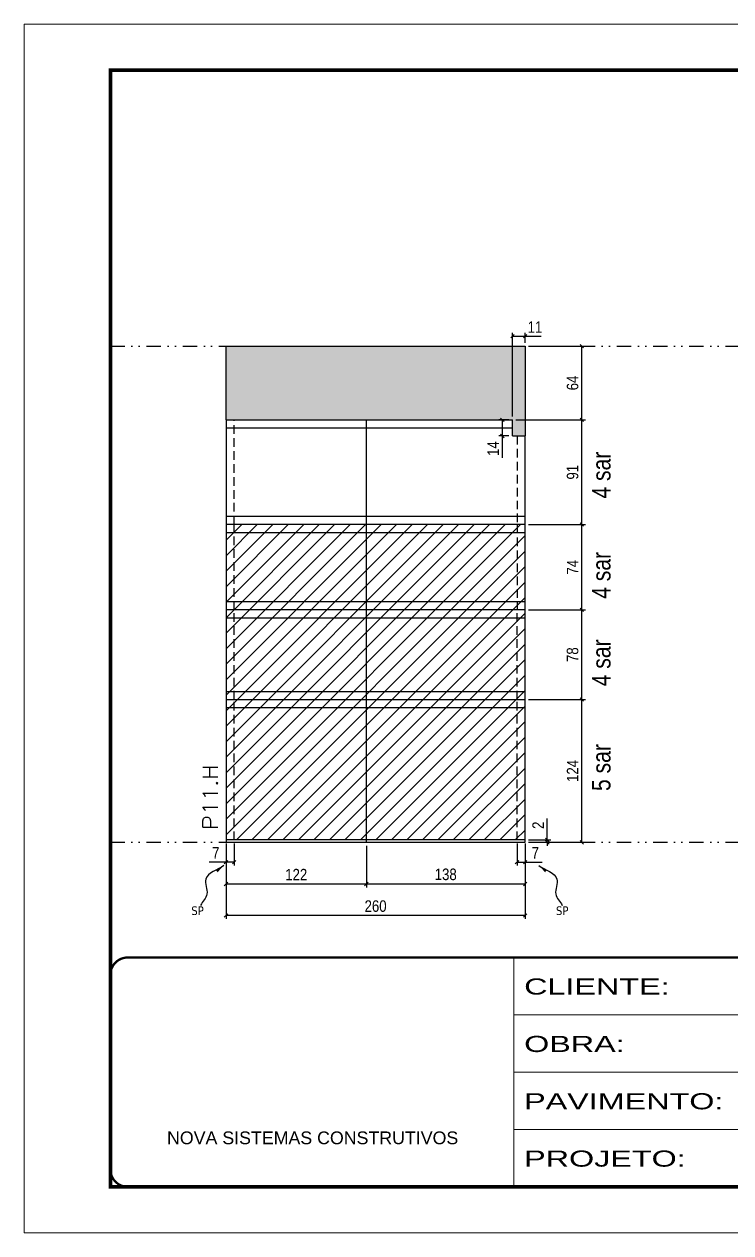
# Model space of a CAD drawing. Extents: x 14400 to 27878, y -21631 to 6985.
# Drawn here: x 14413 to 15028, y -7848 to -6798 of the extents above; entities that cross this region are included whole.
import ezdxf

# ---------------------------------------------------------------- set-up
doc = ezdxf.new("R2010")
doc.units = 0
for name, pattern in [('CONTINUO', [0]), ('DASHED', [0.75, 0.5, -0.25]), ('DIVIDE2', [0.625, 0.25, -0.125, 0, -0.125, 0, -0.125]), ('HIDDEN', [0.375, 0.25, -0.125])]:
    doc.linetypes.add(name, pattern=pattern)
for name, color, linetype in [('COTA', 241, 'Continuous'), ('NOMENCLATURA', 7, 'Continuous'), ('Nível', 160, 'Continuous'), ('Painéis', 200, 'Continuous'), ('SARR_2.2x7', 40, 'Continuous'), ('Sarrafo de Pressão', 42, 'HIDDEN'), ('texto', 7, 'Continuous')]:
    doc.layers.add(name, color=color, linetype=linetype)
for name, color, linetype, lineweight in [('Folhas', 255, 'Continuous', 9), ('Hachura', 251, 'Continuous', 9), ('SARRAFO DE PRESSAO', 251, 'DASHED', 9), ('Texto Seção', 7, 'Continuous', 15)]:
    doc.layers.add(name, color=color, linetype=linetype, lineweight=lineweight)
doc.styles.add('ARIAL', font='arial.ttf')
doc.styles.add('ARIAL_NARROW', font='ARIALN.TTF', dxfattribs={"height": 0.2})
doc.styles.add('COTA TECNICA', font='techl___.ttf', dxfattribs={"height": 10})
doc.styles.add('COTA TECNICA-50', font='techl___.ttf', dxfattribs={"height": 10})
doc.styles.add('REGUA-120', font='ROMANS.shx', dxfattribs={"height": 15})
doc.styles.get("Standard").update_dxf_attribs({"font": 'arial.ttf'})
doc.styles.add('Tecnologia', font='')
doc.styles.get('Tecnologia').set_extended_font_data('Forgotten Futurist')
doc.dimstyles.new('COTA PAINEL-50', dxfattribs={"dimtxt": 10, "dimasz": 3, "dimexe": 3, "dimexo": 3, "dimgap": 3, "dimtad": 1, "dimdec": 1, "dimzin": 12, "dimdsep": 46, "dimtxsty": 'COTA TECNICA-50', "dimblk1": 'OBLIQUE', "dimblk2": 'OBLIQUE', "dimsah": 1, "dimcen": 0.9, "dimclrd": 4, "dimclre": 4, "dimclrt": 240, "dimadec": 1, "dimazin": 3, "dimtfac": 1, "dimtdec": 1, "dimtmove": 0, "dimatfit": 3, "dimfxl": 1, "dimtolj": 1, "dimtzin": 12, "dimarcsym": 0})
doc.dimstyles.new('PAINEL', dxfattribs={"dimtxt": 10, "dimasz": 3, "dimexe": 3, "dimexo": 3, "dimgap": 3, "dimtad": 1, "dimdec": 1, "dimzin": 12, "dimdsep": 46, "dimtxsty": 'COTA TECNICA', "dimblk1": 'OBLIQUE', "dimblk2": 'OBLIQUE', "dimsah": 1, "dimcen": 0.9, "dimclrd": 4, "dimclre": 4, "dimclrt": 240, "dimadec": 1, "dimazin": 3, "dimtfac": 1, "dimtdec": 1, "dimtmove": 0, "dimatfit": 3, "dimfxl": 1, "dimtolj": 1, "dimtzin": 12, "dimarcsym": 0})
doc.dimstyles.get("Standard").update_dxf_attribs({"dimtxt": 0.18, "dimasz": 0.18, "dimexe": 0.18, "dimexo": 0.0625, "dimgap": 0.09, "dimtad": 0, "dimtih": 1, "dimtoh": 1, "dimdec": 4, "dimzin": 0, "dimdsep": 46, "dimtxsty": 'Standard', "dimcen": 0.09, "dimadec": 0, "dimazin": 0, "dimtfac": 1, "dimtdec": 4, "dimtofl": 0, "dimtmove": 0, "dimatfit": 3, "dimfxl": 1, "dimtolj": 1, "dimtzin": 0, "dimarcsym": 0})

# ---------------------------------------------------------------- blocks, each defined once
blk = doc.blocks.new('9999999999')
at = {"color": 30, "linetype": 'CONTINUO'}
for p, q in [((98564.6, 34230.2), (98564.6, 34429.4)), ((98564.6, 34379.6), (99584, 34379.6)), ((98564.6, 34329.8), (99488, 34329.8)), ((98564.6, 34280), (99488, 34280))]:
    blk.add_line(p, q, dxfattribs=at)
at = {"color": 30, "linetype": 'CONTINUO', "const_width": 2}
blk.add_lwpolyline([(99584, 34230.2), (99584, 34414.4, 0.414214), (99569, 34429.4), (98229, 34429.4, 0.414214), (98214, 34414.4), (98214, 34245.2, 0.414214), (98229, 34230.2), (99584, 34230.2)], format="xyb", dxfattribs=at)
at = {"layer": 'Folhas'}
blk.add_lwpolyline([(98139, 34190.2), (99624, 34190.2), (99624, 35240.2), (98139, 35240.2)], close=True, dxfattribs=at)
at = {"layer": 'Folhas', "color": 30, "const_width": 3}
blk.add_lwpolyline([(98214, 34230.2), (99584, 34230.2), (99584, 35200.2), (98214, 35200.2)], close=True, dxfattribs=at)
at = {"color": 7, "linetype": 'Continuous', "ltscale": 5, "style": 'ARIAL'}
blk.add_text('NOVA SISTEMAS CONSTRUTIVOS', height=11.059, dxfattribs=at).set_placement((98263.2, 34267.2))
at = {"layer": 'Folhas', "color": 7, "style": 'Tecnologia', "width": 1.5}
for s, p in [('CLIENTE:', (98573.7, 34397.2)), ('OBRA:', (98573.7, 34347.3)), ('PAVIMENTO:', (98573.7, 34297.5)), ('PROJETO:', (98573.7, 34247.7))]:
    blk.add_text(s, height=14, dxfattribs=at).set_placement(p)
blk = doc.blocks.new('_Oblique')
at = {"color": 0, "linetype": 'ByBlock', "lineweight": -2}
blk.add_line((-0.5, -0.5), (0.5, 0.5), dxfattribs=at)
blk = doc.blocks.new('*D1310')
at = {"layer": 'COTA', "color": 4, "lineweight": -2, "transparency": 16777216}
for p, q in [((14589, -7509.9), (14589, -7575.5)), ((14849, -7509.9), (14849, -7575.5)), ((14849, -7572.5), (14589, -7572.5))]:
    blk.add_line(p, q, dxfattribs=at)
at = {"layer": 'Defpoints', "color": 0, "transparency": 16777216}
for p in [(14589, -7506.9), (14849, -7506.9), (14589, -7572.5)]:
    blk.add_point(p, dxfattribs=at)
at = {"layer": 'COTA', "color": 4, "lineweight": -2, "transparency": 16777216, "xscale": 3, "yscale": 3, "zscale": 3, "rotation": 180}
blk.add_blockref('_Oblique', (14589, -7572.5), dxfattribs=at)
at = {"layer": 'COTA', "color": 4, "lineweight": -2, "transparency": 16777216, "xscale": 3, "yscale": 3, "zscale": 3}
blk.add_blockref('_Oblique', (14849, -7572.5), dxfattribs=at)
at = {"layer": 'COTA', "color": 240, "transparency": 16777216, "insert": (14719, -7564.4), "char_height": 10, "attachment_point": 5, "style": 'COTA TECNICA'}
blk.add_mtext('\\A1;260', dxfattribs=at)
blk = doc.blocks.new('*D1311')
at = {"layer": 'COTA', "color": 4, "lineweight": -2, "transparency": 16777216}
for p, q in [((14842, -7509.9), (14842, -7529.1)), ((14849, -7511.9), (14849, -7529.1)), ((14842, -7526.1), (14849, -7526.1)), ((14849, -7526.1), (14863.7, -7526.1))]:
    blk.add_line(p, q, dxfattribs=at)
at = {"layer": 'Defpoints', "color": 0, "transparency": 16777216}
for p in [(14842, -7506.9), (14849, -7508.9), (14849, -7526.1)]:
    blk.add_point(p, dxfattribs=at)
at = {"layer": 'COTA', "color": 4, "lineweight": -2, "transparency": 16777216, "xscale": 3, "yscale": 3, "zscale": 3, "rotation": 180}
blk.add_blockref('_Oblique', (14842, -7526.1), dxfattribs=at)
at = {"layer": 'COTA', "color": 4, "lineweight": -2, "transparency": 16777216, "xscale": 3, "yscale": 3, "zscale": 3}
blk.add_blockref('_Oblique', (14849, -7526.1), dxfattribs=at)
at = {"layer": 'COTA', "color": 240, "transparency": 16777216, "insert": (14857.9, -7518.1), "char_height": 10, "attachment_point": 5, "style": 'COTA TECNICA-50'}
blk.add_mtext('\\A1;7', dxfattribs=at)
blk = doc.blocks.new('*D1312')
at = {"layer": 'COTA', "color": 4, "lineweight": -2, "transparency": 16777216}
for p, q in [((14589, -7511.9), (14589, -7529.1)), ((14596, -7509.9), (14596, -7529.1)), ((14589, -7526.1), (14574.3, -7526.1)), ((14596, -7526.1), (14589, -7526.1))]:
    blk.add_line(p, q, dxfattribs=at)
at = {"layer": 'Defpoints', "color": 0, "transparency": 16777216}
for p in [(14596, -7506.9), (14589, -7508.9), (14589, -7526.1)]:
    blk.add_point(p, dxfattribs=at)
at = {"layer": 'COTA', "color": 4, "lineweight": -2, "transparency": 16777216, "xscale": 3, "yscale": 3, "zscale": 3, "rotation": 180}
blk.add_blockref('_Oblique', (14589, -7526.1), dxfattribs=at)
at = {"layer": 'COTA', "color": 4, "lineweight": -2, "transparency": 16777216, "xscale": 3, "yscale": 3, "zscale": 3}
blk.add_blockref('_Oblique', (14596, -7526.1), dxfattribs=at)
at = {"layer": 'COTA', "color": 240, "transparency": 16777216, "insert": (14580.1, -7518.1), "char_height": 10, "attachment_point": 5, "style": 'COTA TECNICA-50'}
blk.add_mtext('\\A1;7', dxfattribs=at)
blk = doc.blocks.new('*D1313')
at = {"layer": 'COTA', "color": 4, "lineweight": -2, "transparency": 16777216}
for p, q in [((14868.3, -7506.9), (14868.3, -7488.1)), ((14852, -7506.9), (14871.3, -7506.9)), ((14868.3, -7508.9), (14868.3, -7506.9)), ((14852, -7508.9), (14871.3, -7508.9)), ((14868.3, -7508.9), (14868.3, -7511.9))]:
    blk.add_line(p, q, dxfattribs=at)
at = {"layer": 'Defpoints', "color": 0, "transparency": 16777216}
for p in [(14849, -7506.9), (14849, -7508.9), (14868.3, -7508.9)]:
    blk.add_point(p, dxfattribs=at)
at = {"layer": 'COTA', "color": 4, "lineweight": -2, "transparency": 16777216, "xscale": 3, "yscale": 3, "zscale": 3}
for p, rotation in [((14868.3, -7506.9), 270), ((14868.3, -7508.9), 90)]:
    blk.add_blockref('_Oblique', p, dxfattribs=dict(at, rotation=rotation))
at = {"layer": 'COTA', "color": 240, "transparency": 16777216, "insert": (14860.3, -7494.1), "char_height": 10, "attachment_point": 5, "rotation": 90, "style": 'COTA TECNICA-50'}
blk.add_mtext('\\A1;2', dxfattribs=at)
blk = doc.blocks.new('*D1314')
at = {"layer": 'COTA', "color": 4, "linetype": 'ByBlock', "lineweight": -2, "transparency": 16777216}
for p, q in [((14852, -7384.9), (14901.4, -7384.9)), ((14898.4, -7508.9), (14898.4, -7384.9)), ((14852, -7508.9), (14901.4, -7508.9))]:
    blk.add_line(p, q, dxfattribs=at)
at = {"layer": 'Defpoints', "color": 0, "linetype": 'ByBlock', "transparency": 16777216}
for p in [(14849, -7384.9), (14898.4, -7384.9), (14849, -7508.9)]:
    blk.add_point(p, dxfattribs=at)
at = {"layer": 'COTA', "color": 4, "linetype": 'ByBlock', "lineweight": -2, "transparency": 16777216, "xscale": 3, "yscale": 3, "zscale": 3}
for p, rotation in [((14898.4, -7384.9), 90), ((14898.4, -7508.9), 270)]:
    blk.add_blockref('_Oblique', p, dxfattribs=dict(at, rotation=rotation))
at = {"layer": 'COTA', "color": 240, "linetype": 'ByBlock', "transparency": 16777216, "insert": (14890.3, -7446.9), "char_height": 10, "attachment_point": 5, "rotation": 90, "style": 'COTA TECNICA'}
blk.add_mtext('\\A1;124', dxfattribs=at)
blk = doc.blocks.new('*D1315')
at = {"layer": 'COTA', "color": 4, "lineweight": -2, "transparency": 16777216}
for p, q in [((14711, -7511.9), (14711, -7548.1)), ((14849, -7511.9), (14849, -7548.1)), ((14711, -7545.1), (14849, -7545.1))]:
    blk.add_line(p, q, dxfattribs=at)
at = {"layer": 'Defpoints', "color": 0, "transparency": 16777216}
for p in [(14711, -7508.9), (14849, -7508.9), (14849, -7545.1)]:
    blk.add_point(p, dxfattribs=at)
at = {"layer": 'COTA', "color": 4, "lineweight": -2, "transparency": 16777216, "xscale": 3, "yscale": 3, "zscale": 3, "rotation": 180}
blk.add_blockref('_Oblique', (14711, -7545.1), dxfattribs=at)
at = {"layer": 'COTA', "color": 4, "lineweight": -2, "transparency": 16777216, "xscale": 3, "yscale": 3, "zscale": 3}
blk.add_blockref('_Oblique', (14849, -7545.1), dxfattribs=at)
at = {"layer": 'COTA', "color": 240, "transparency": 16777216, "insert": (14780, -7536.8), "char_height": 10, "attachment_point": 5, "style": 'COTA TECNICA'}
blk.add_mtext('\\A1;138', dxfattribs=at)
blk = doc.blocks.new('*D1316')
at = {"layer": 'COTA', "color": 4, "lineweight": -2, "transparency": 16777216}
for p, q in [((14589, -7511.9), (14589, -7548.1)), ((14711, -7511.9), (14711, -7548.1)), ((14589, -7545.1), (14711, -7545.1))]:
    blk.add_line(p, q, dxfattribs=at)
at = {"layer": 'Defpoints', "color": 0, "transparency": 16777216}
for p in [(14589, -7508.9), (14711, -7508.9), (14711, -7545.1)]:
    blk.add_point(p, dxfattribs=at)
at = {"layer": 'COTA', "color": 4, "lineweight": -2, "transparency": 16777216, "xscale": 3, "yscale": 3, "zscale": 3, "rotation": 180}
blk.add_blockref('_Oblique', (14589, -7545.1), dxfattribs=at)
at = {"layer": 'COTA', "color": 4, "lineweight": -2, "transparency": 16777216, "xscale": 3, "yscale": 3, "zscale": 3}
blk.add_blockref('_Oblique', (14711, -7545.1), dxfattribs=at)
at = {"layer": 'COTA', "color": 240, "transparency": 16777216, "insert": (14650, -7537), "char_height": 10, "attachment_point": 5, "style": 'COTA TECNICA'}
blk.add_mtext('\\A1;122', dxfattribs=at)
blk = doc.blocks.new('*D1328')
at = {"layer": 'COTA', "color": 4, "lineweight": -2, "transparency": 16777216}
for p, q in [((14852, -7306.9), (14901.4, -7306.9)), ((14898.4, -7384.9), (14898.4, -7306.9)), ((14852, -7384.9), (14901.4, -7384.9))]:
    blk.add_line(p, q, dxfattribs=at)
at = {"layer": 'Defpoints', "color": 0, "transparency": 16777216}
for p in [(14849, -7306.9), (14898.4, -7306.9), (14849, -7384.9)]:
    blk.add_point(p, dxfattribs=at)
at = {"layer": 'COTA', "color": 4, "lineweight": -2, "transparency": 16777216, "xscale": 3, "yscale": 3, "zscale": 3}
for p, rotation in [((14898.4, -7306.9), 90), ((14898.4, -7384.9), 270)]:
    blk.add_blockref('_Oblique', p, dxfattribs=dict(at, rotation=rotation))
at = {"layer": 'COTA', "color": 240, "transparency": 16777216, "insert": (14890.3, -7345.9), "char_height": 10, "attachment_point": 5, "rotation": 90, "style": 'COTA TECNICA'}
blk.add_mtext('\\A1;78', dxfattribs=at)
blk = doc.blocks.new('*D4157')
at = {"layer": 'COTA', "color": 4, "lineweight": -2, "transparency": 16777216}
for p, q in [((14852, -7232.9), (14901.4, -7232.9)), ((14898.4, -7306.9), (14898.4, -7232.9)), ((14852, -7306.9), (14901.4, -7306.9))]:
    blk.add_line(p, q, dxfattribs=at)
at = {"layer": 'Defpoints', "color": 0, "transparency": 16777216}
for p in [(14849, -7232.9), (14898.4, -7232.9), (14849, -7306.9)]:
    blk.add_point(p, dxfattribs=at)
at = {"layer": 'COTA', "color": 4, "lineweight": -2, "transparency": 16777216, "xscale": 3, "yscale": 3, "zscale": 3}
for p, rotation in [((14898.4, -7232.9), 90), ((14898.4, -7306.9), 270)]:
    blk.add_blockref('_Oblique', p, dxfattribs=dict(at, rotation=rotation))
at = {"layer": 'COTA', "color": 240, "transparency": 16777216, "insert": (14890.3, -7269.9), "char_height": 10, "attachment_point": 5, "rotation": 90, "style": 'COTA TECNICA'}
blk.add_mtext('\\A1;74', dxfattribs=at)
blk = doc.blocks.new('*D4158')
at = {"layer": 'COTA', "color": 4, "lineweight": -2, "transparency": 16777216}
for p, q in [((14841, -7141.9), (14901.4, -7141.9)), ((14898.4, -7232.9), (14898.4, -7141.9)), ((14852, -7232.9), (14901.4, -7232.9))]:
    blk.add_line(p, q, dxfattribs=at)
at = {"layer": 'Defpoints', "color": 0, "transparency": 16777216}
for p in [(14838, -7141.9), (14898.4, -7141.9), (14849, -7232.9)]:
    blk.add_point(p, dxfattribs=at)
at = {"layer": 'COTA', "color": 4, "lineweight": -2, "transparency": 16777216, "xscale": 3, "yscale": 3, "zscale": 3}
for p, rotation in [((14898.4, -7141.9), 90), ((14898.4, -7232.9), 270)]:
    blk.add_blockref('_Oblique', p, dxfattribs=dict(at, rotation=rotation))
at = {"layer": 'COTA', "color": 240, "transparency": 16777216, "insert": (14890.3, -7187.4), "char_height": 10, "attachment_point": 5, "rotation": 90, "style": 'COTA TECNICA'}
blk.add_mtext('\\A1;91', dxfattribs=at)
blk = doc.blocks.new('*D4159')
at = {"layer": 'COTA', "color": 4, "lineweight": -2, "transparency": 16777216}
for p, q in [((14852, -7077.9), (14901.4, -7077.9)), ((14898.4, -7141.9), (14898.4, -7077.9)), ((14841, -7141.9), (14901.4, -7141.9))]:
    blk.add_line(p, q, dxfattribs=at)
at = {"layer": 'Defpoints', "color": 0, "transparency": 16777216}
for p in [(14849, -7077.9), (14898.4, -7077.9), (14838, -7141.9)]:
    blk.add_point(p, dxfattribs=at)
at = {"layer": 'COTA', "color": 4, "lineweight": -2, "transparency": 16777216, "xscale": 3, "yscale": 3, "zscale": 3}
for p, rotation in [((14898.4, -7077.9), 90), ((14898.4, -7141.9), 270)]:
    blk.add_blockref('_Oblique', p, dxfattribs=dict(at, rotation=rotation))
at = {"layer": 'COTA', "color": 240, "transparency": 16777216, "insert": (14890.3, -7109.9), "char_height": 10, "attachment_point": 5, "rotation": 90, "style": 'COTA TECNICA'}
blk.add_mtext('\\A1;64', dxfattribs=at)
blk = doc.blocks.new('*D4160')
at = {"layer": 'COTA', "color": 4, "lineweight": -2, "transparency": 16777216}
for p, q in [((14835, -7141.9), (14826.2, -7141.9)), ((14829.2, -7141.9), (14829.2, -7155.9)), ((14835, -7155.9), (14826.2, -7155.9)), ((14829.2, -7155.9), (14829.2, -7175))]:
    blk.add_line(p, q, dxfattribs=at)
at = {"layer": 'Defpoints', "color": 0, "transparency": 16777216}
for p in [(14838, -7141.9), (14829.2, -7155.9), (14838, -7155.9)]:
    blk.add_point(p, dxfattribs=at)
at = {"layer": 'COTA', "color": 4, "lineweight": -2, "transparency": 16777216, "xscale": 3, "yscale": 3, "zscale": 3}
for p, rotation in [((14829.2, -7141.9), 90), ((14829.2, -7155.9), 270)]:
    blk.add_blockref('_Oblique', p, dxfattribs=dict(at, rotation=rotation))
at = {"layer": 'COTA', "color": 240, "transparency": 16777216, "insert": (14821.2, -7166.9), "char_height": 10, "attachment_point": 5, "rotation": 90, "style": 'COTA TECNICA'}
blk.add_mtext('\\A1;14', dxfattribs=at)
blk = doc.blocks.new('*D4161')
at = {"layer": 'COTA', "color": 4, "lineweight": -2, "transparency": 16777216}
for p, q in [((14838, -7138.9), (14838, -7066.3)), ((14849, -7074.9), (14849, -7066.3)), ((14838, -7069.3), (14849, -7069.3)), ((14849, -7069.3), (14863.1, -7069.3))]:
    blk.add_line(p, q, dxfattribs=at)
at = {"layer": 'Defpoints', "color": 0, "transparency": 16777216}
for p in [(14849, -7069.3), (14849, -7077.9), (14838, -7141.9)]:
    blk.add_point(p, dxfattribs=at)
at = {"layer": 'COTA', "color": 4, "lineweight": -2, "transparency": 16777216, "xscale": 3, "yscale": 3, "zscale": 3, "rotation": 180}
blk.add_blockref('_Oblique', (14838, -7069.3), dxfattribs=at)
at = {"layer": 'COTA', "color": 4, "lineweight": -2, "transparency": 16777216, "xscale": 3, "yscale": 3, "zscale": 3}
blk.add_blockref('_Oblique', (14849, -7069.3), dxfattribs=at)
at = {"layer": 'COTA', "color": 240, "transparency": 16777216, "insert": (14857.6, -7061.3), "char_height": 10, "attachment_point": 5, "style": 'COTA TECNICA'}
blk.add_mtext('\\A1;11', dxfattribs=at)

msp = doc.modelspace()

# ---------------------------------------------------------------- hatches: boundary and pattern name
at = {"layer": 'COTA'}
h = msp.add_hatch(dxfattribs=at)
h.set_pattern_fill('AR-CONC', color=256, scale=0.03)
h.paths.add_polyline_path([(14849.01, -7077.89), (14589.01, -7077.89), (14589.01, -7141.89), (14838.01, -7141.89), (14838.01, -7155.89), (14849.01, -7155.89)])
at = {"layer": 'Hachura', "linetype": 'ByBlock'}
h = msp.add_hatch(dxfattribs=at)
h.set_pattern_fill('ANSI31', color=256, scale=3)
h.paths.add_polyline_path([(14711.01, -7232.89), (14589.01, -7232.89), (14589.01, -7306.89), (14711.01, -7306.89)])
h.paths.add_polyline_path([(14849.01, -7232.89), (14711.01, -7232.89), (14711.01, -7306.89), (14849.01, -7306.89)])
h.paths.add_polyline_path([(14849.01, -7306.89), (14711.01, -7306.89), (14711.01, -7384.89), (14849.01, -7384.89)])
h.paths.add_polyline_path([(14711.01, -7306.89), (14589.01, -7306.89), (14589.01, -7384.89), (14711.01, -7384.89)])
h.paths.add_polyline_path([(14711.01, -7384.89), (14589.01, -7384.89), (14589.01, -7506.89), (14711.01, -7506.89)])
h.paths.add_polyline_path([(14849.01, -7384.89), (14711.01, -7384.89), (14711.01, -7506.89), (14849.01, -7506.89)])
h.paths.add_polyline_path([(15292.66, -7384.89), (15066.66, -7384.89), (15066.66, -7506.89), (15292.66, -7506.89)])
h.paths.add_polyline_path([(15292.66, -7276.89), (15066.66, -7276.89), (15066.66, -7384.89), (15292.66, -7384.89)])
h.paths.add_polyline_path([(15292.66, -7151.89), (15066.66, -7151.89), (15066.66, -7185.89), (15292.66, -7185.89)])
h.paths.add_polyline_path([(15292.66, -7077.89), (15100.66, -7077.89), (15100.66, -7141.89), (15066.66, -7141.89), (15066.66, -7151.89), (15292.66, -7151.89)])
h.paths.add_polyline_path([(15671.81, -7077.89), (15479.81, -7077.89), (15479.81, -7151.89), (15705.81, -7151.89), (15705.81, -7141.89), (15671.81, -7141.89)])
h.paths.add_polyline_path([(15705.81, -7151.89), (15479.81, -7151.89), (15479.81, -7185.89), (15705.81, -7185.89)])
h.paths.add_polyline_path([(15705.81, -7276.89), (15479.81, -7276.89), (15479.81, -7384.89), (15705.81, -7384.89)])
h.paths.add_polyline_path([(15705.81, -7384.89), (15479.81, -7384.89), (15479.81, -7506.89), (15705.81, -7506.89)])

# ---------------------------------------------------------------- linework, layer by layer
at = {"layer": 'COTA'}
for p, q in [((14589.01, -7141.89), (14589.01, -7077.89)), ((14589.01, -7077.89), (14849.01, -7077.89)), ((14849.01, -7077.89), (14849.01, -7155.89))]:
    msp.add_line(p, q, dxfattribs=at)
at = {"layer": 'Nível', "color": 4, "linetype": 'DIVIDE2', "ltscale": 50}
for p, q in [((14488.47, -7077.89), (15858.47, -7077.89)), ((14488.47, -7508.89), (15858.47, -7508.89))]:
    msp.add_line(p, q, dxfattribs=at)
at = {"layer": 'Painéis'}
for p, q in [((14589.01, -7141.89), (14589.01, -7506.89)), ((14589.01, -7141.89), (14838.01, -7141.89)), ((14711.01, -7508.89), (14711.01, -7141.89)), ((14838.01, -7155.89), (14838.01, -7141.89)), ((14838.01, -7155.89), (14849.01, -7155.89)), ((14849.01, -7506.89), (14849.01, -7155.89)), ((14849.01, -7232.89), (14589.01, -7232.89)), ((14849.01, -7306.89), (14589.01, -7306.89)), ((14589.01, -7384.89), (14849.01, -7384.89))]:
    msp.add_line(p, q, dxfattribs=at)
msp.add_lwpolyline([(14849.01, -7506.89), (14589.01, -7506.89), (14589.01, -7508.89), (14849.01, -7508.89)], close=True, dxfattribs=at)
at = {"layer": 'SARR_2.2x7'}
for p, q in [((14589.01, -7148.89), (14838.01, -7148.89)), ((14849.01, -7225.89), (14589.01, -7225.89)), ((14589.01, -7239.89), (14849.01, -7239.89)), ((14849.01, -7299.89), (14589.01, -7299.89)), ((14589.01, -7313.89), (14849.01, -7313.89)), ((14589.01, -7377.89), (14849.01, -7377.89)), ((14589.01, -7391.89), (14849.01, -7391.89))]:
    msp.add_line(p, q, dxfattribs=at)
at = {"layer": 'Sarrafo de Pressão', "ltscale": 30}
for p, q in [((14596.01, -7232.89), (14596.01, -7141.89)), ((14842.01, -7155.89), (14842.01, -7232.89)), ((14596.01, -7306.89), (14596.01, -7232.89)), ((14842.01, -7232.89), (14842.01, -7306.89)), ((14596.01, -7384.89), (14596.01, -7306.89)), ((14842.01, -7384.89), (14842.01, -7306.89)), ((14596.01, -7506.89), (14596.01, -7384.89)), ((14842.01, -7506.89), (14842.01, -7384.89))]:
    msp.add_line(p, q, dxfattribs=at)

# ---------------------------------------------------------------- block references
at = {"layer": 'SARRAFO DE PRESSAO', "color": 6, "linetype": 'ByBlock'}
msp.add_blockref('9999999999', (-83725.51, -42038.38), dxfattribs=at)

# ---------------------------------------------------------------- texts
at = {"layer": 'NOMENCLATURA', "style": 'ARIAL_NARROW'}
for s, p in [('4 sar', (14923.25, -7210.31)), ('4 sar', (14923.25, -7297.39)), ('4 sar', (14923.25, -7373.39)), ('5 sar', (14923.25, -7464.37))]:
    msp.add_text(s, height=16, rotation=90, dxfattribs=at).set_placement(p)
at = {"layer": 'texto', "color": 0, "char_height": 7.5, "attachment_point": 5}
for insert in [(14564.23, -7568.38), (14881.26, -7568.38)]:
    msp.add_mtext('{\\fTahoma|b0|i0|c0|p34;\\C4;SP}', dxfattribs=dict(at, insert=insert))
at = {"layer": 'Texto Seção', "style": 'REGUA-120', "width": 1.1}
msp.add_text('P11.H', height=13, rotation=90, dxfattribs=at).set_placement((14581.76, -7498.13))

# ---------------------------------------------------------------- dimensions: what is measured, and where the dimension line sits
at = {"layer": 'COTA'}
for base, p1, p2, dimstyle, picture, middle in [((14849.01, -7069.32), (14838.01, -7141.89), (14849.01, -7077.89), 'PAINEL', '*D4161', (14857.55, -7061.27)), ((14849.01, -7526.13), (14842.01, -7506.89), (14849.01, -7508.89), 'COTA PAINEL-50', '*D1311', (14857.88, -7518.06)), ((14711.01, -7545.07), (14589.01, -7508.89), (14711.01, -7508.89), 'PAINEL', '*D1316', (14650.01, -7537.01))]:
    dim = msp.add_linear_dim(base=base, p1=p1, p2=p2, dimstyle=dimstyle, dxfattribs=at)
    dim.commit()
    dim.dimension.update_dxf_attribs({"geometry": picture, "text_midpoint": middle})
for base, p1, p2, angle, override, picture, middle in [((14898.38, -7077.89), (14838.01, -7141.89), (14849.01, -7077.89), 90, {"dimtmove": 1}, '*D4159', (14890.28, -7109.89)), ((14589.01, -7572.51), (14849.01, -7506.89), (14589.01, -7506.89), 180, {"dimarcsym": 2}, '*D1310', (14719.01, -7564.41))]:
    dim = msp.add_linear_dim(base=base, p1=p1, p2=p2, angle=angle, dimstyle='PAINEL', override=override, dxfattribs=at)
    dim.commit()
    dim.dimension.update_dxf_attribs({"geometry": picture, "text_midpoint": middle})
for base, p1, p2, angle, dimstyle, picture, middle in [((14829.23, -7155.89), (14838.01, -7141.89), (14838.01, -7155.89), 90, 'PAINEL', '*D4160', (14821.16, -7166.95)), ((14898.38, -7141.89), (14849.01, -7232.89), (14838.01, -7141.89), 90, 'PAINEL', '*D4158', (14890.29, -7187.39)), ((14898.38, -7232.89), (14849.01, -7306.89), (14849.01, -7232.89), 90, 'PAINEL', '*D4157', (14890.3, -7269.89)), ((14898.38, -7306.89), (14849.01, -7384.89), (14849.01, -7306.89), 90, 'PAINEL', '*D1328', (14890.28, -7345.89)), ((14589.01, -7526.13), (14596.01, -7506.89), (14589.01, -7508.89), 180, 'COTA PAINEL-50', '*D1312', (14580.15, -7518.06))]:
    dim = msp.add_linear_dim(base=base, p1=p1, p2=p2, angle=angle, dimstyle=dimstyle, dxfattribs=at)
    dim.commit()
    dim.dimension.update_dxf_attribs({"geometry": picture, "text_midpoint": middle})
at = {"layer": 'COTA', "linetype": 'ByBlock'}
dim = msp.add_aligned_dim(p1=(14849.01, -7508.89), p2=(14849.01, -7384.89), distance=-49.37, dimstyle='PAINEL', dxfattribs=at)
dim.commit()
dim.dimension.update_dxf_attribs({"geometry": '*D1314', "text_midpoint": (14890.3, -7446.89)})
at = {"layer": 'COTA'}
dim = msp.add_linear_dim(base=(14868.27, -7508.89), p1=(14849.01, -7506.89), p2=(14849.01, -7508.89), angle=90, dimstyle='COTA PAINEL-50', dxfattribs=at)
dim.commit()
dim.dimension.update_dxf_attribs({"geometry": '*D1313', "text_midpoint": (14868.27, -7494.14), "dimtype": 160})
dim = msp.add_linear_dim(base=(14849.01, -7545.07), p1=(14711.01, -7508.89), p2=(14849.01, -7508.89), dimstyle='PAINEL', override={"dimtmove": 1}, dxfattribs=at)
dim.commit()
dim.dimension.update_dxf_attribs({"geometry": '*D1315', "text_midpoint": (14780.01, -7536.83)})

# ---------------------------------------------------------------- leaders
at = {"layer": 'COTA', "path_type": 1}
for points in [[(14587.18, -7529.07), (14571.4, -7540.91), (14572.32, -7553.91), (14566.77, -7563.69)], [(14860.84, -7529.07), (14876.62, -7540.91), (14875.7, -7553.91), (14881.25, -7563.69)]]:
    msp.add_leader(points, dimstyle='Standard', override={"dimasz": 8}, dxfattribs=at)

doc.saveas('drawing.dxf')
